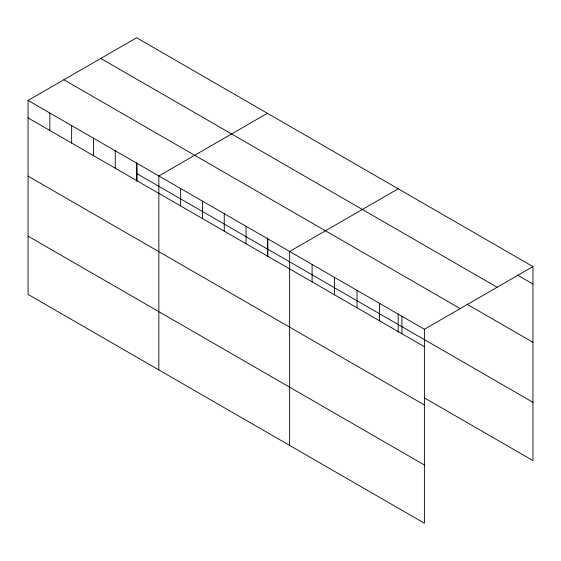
<?xml version="1.0" encoding="UTF-8"?>
<svg xmlns="http://www.w3.org/2000/svg" width="561" height="561" viewBox="0 0 561 561"><rect width="100%" height="100%" fill="white"/><g stroke="black" fill="none" stroke-linecap="round" stroke-linejoin="round"><path stroke-width="0.84" d="M28.05 100.433L424.397 329.265L424.397 523.238L28.05 294.406L28.05 100.433L136.604 37.762L532.95 266.594L532.95 460.567L424.397 397.889M267.394 113.28L158.847 175.951L158.847 369.923M398.191 188.791L289.637 251.461L289.637 445.434M424.397 329.265L532.95 266.594M517.228 274.96L532.95 284.034M100.777 58.442L497.13 287.274M467.068 304.251L532.95 342.287M63.87 79.753L460.223 308.585M136.604 173.482L532.95 402.307M28.05 117.873L424.397 346.705M28.05 176.133L424.397 404.958M28.05 236.153L424.397 464.985M401.935 316.299L401.935 333.739M398.191 314.216L398.191 332.217M379.481 303.333L379.481 320.773M357.02 290.367L357.02 307.807M334.559 277.393L334.559 294.841M312.098 264.427L312.098 281.867M267.842 238.874L267.842 256.321M267.394 237.85L267.394 256.707M246.041 226.293L246.041 243.733M224.246 213.706L224.246 231.146M202.444 201.119L202.444 218.559M180.642 188.531L180.642 205.978M137.045 163.363L137.045 180.803M136.604 162.332L136.604 181.189M115.243 150.776L115.243 168.216M93.449 138.188L93.449 155.635M71.647 125.608L71.647 143.048M49.852 113.02L49.852 130.461"/></g></svg>
